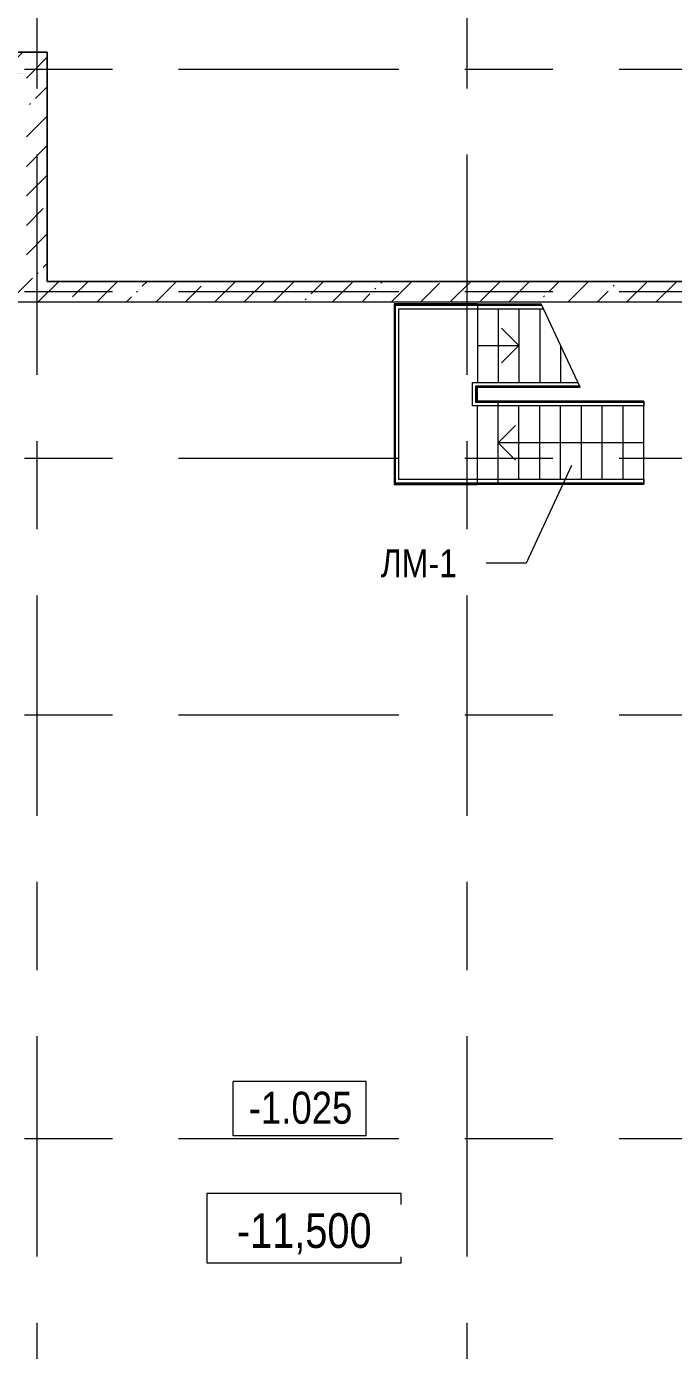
# Model space of a CAD drawing. Header units: millimetres. Extents: x 48966 to 155647, y -43515 to 30475.
# Drawn here: x 91782 to 101110, y -6733 to 12339 of the extents above; entities that cross this region are included whole.
import ezdxf

# ---------------------------------------------------------------- set-up
doc = ezdxf.new("R2010")
doc.units = ezdxf.units.MM
doc.linetypes.add('Осевые', pattern=[6350, 1270, -952.5, 3175, -952.5])
for name, color, linetype, lineweight in [('Высотные отметки', 7, 'Continuous', 9), ('Контуры', 7, 'Continuous', 9), ('Линии подступенков-1', 7, 'Continuous', 9), ('Линии свеса', 7, 'Continuous', 9), ('Марки вырезов', 7, 'Continuous', 9), ('Марки помещений', 7, 'Continuous', 9), ('Ограждение', 7, 'Continuous', 9), ('Оси-2', 7, 'Осевые', 9), ('Перекрытия', 7, 'Continuous', 9), ('Поручни', 7, 'Continuous', 9), ('Стены-1', 7, 'Continuous', 18), ('Стрелки вверх', 7, 'Continuous', 9), ('Текстовые примечания', 7, 'Continuous', 9), ('Штриховка разреза', 7, 'Continuous', 9), ('Элементы узлов-1', 7, 'Continuous', 5)]:
    doc.layers.add(name, color=color, linetype=linetype, lineweight=lineweight)
doc.styles.add('Arial Narrow', font='ARIALN.TTF', dxfattribs={"height": 500})
doc.styles.add('Arial Narrow_1', font='ARIALN.TTF', dxfattribs={"height": 400})
doc.styles.add('Arial Narrow_2', font='ARIALN.TTF', dxfattribs={"height": 460})
pattern_1 = [(45, (0, 0), (-424.264, 424.264), [600, -100, 20, -100]), (45, (0, 424), (-424.264, 424.264), [])]

# ---------------------------------------------------------------- blocks, each defined once
blk = doc.blocks.new('Ограждение - Ограждение-4846255-План -1-го этажа на отм_ -10_350')
at = {"layer": 'Поручни'}
for p, q in [((97088, 8336), (98282, 8336)), ((97088, 5749), (97088, 8336)), ((97102, 8323), (98282, 8323)), ((97102, 5762), (97102, 8323)), ((97152, 8273), (98282, 8273)), ((97152, 5812), (97152, 8273)), ((98282, 8336), (99205, 8336)), ((98282, 8323), (99211, 8323)), ((98282, 8273), (99234, 8273)), ((99214, 8317), (99205, 8336)), ((99214, 8317), (99205, 8336)), ((99234, 8273), (99211, 8323)), ((99234, 8273), (99211, 8323)), ((99234, 8273), (99211, 8323)), ((99214, 8317), (99212, 8321)), ((98282, 5749), (97088, 5749)), ((98282, 5762), (97102, 5762)), ((98282, 5812), (97152, 5812)), ((98582, 5812), (98282, 5812)), ((98582, 5762), (98282, 5762)), ((98582, 5749), (98282, 5749)), ((100682, 5812), (98582, 5812)), ((100682, 5762), (98582, 5762)), ((100682, 5749), (98582, 5749)), ((100682, 5812), (100682, 5762)), ((100682, 5768), (100682, 5764)), ((100682, 5768), (100682, 5749))]:
    blk.add_line(p, q, dxfattribs=at)
blk = doc.blocks.new('Ограждение - Ограждение-4846259-План -1-го этажа на отм_ -10_350')
at = {"layer": 'Поручни'}
for p, q in [((98212, 7212), (99729, 7212)), ((98212, 6873), (98212, 7212)), ((98262, 7162), (99752, 7162)), ((98262, 6923), (98262, 7162)), ((98275, 7149), (99758, 7149)), ((98275, 6936), (98275, 7149)), ((99752, 7162), (99729, 7212)), ((99752, 7162), (99729, 7212)), ((99752, 7162), (99729, 7212)), ((99758, 7149), (99749, 7168)), ((99758, 7149), (99749, 7168)), ((99751, 7164), (99750, 7168)), ((98582, 6873), (98212, 6873)), ((98582, 6923), (98262, 6923)), ((98582, 6936), (98275, 6936)), ((100682, 6936), (98582, 6936)), ((100682, 6923), (98582, 6923)), ((100682, 6873), (98582, 6873)), ((100682, 6936), (100682, 6917)), ((100682, 6923), (100682, 6873)), ((100682, 6921), (100682, 6917))]:
    blk.add_line(p, q, dxfattribs=at)
blk = doc.blocks.new('Марка помещения_Р - Марка помещения-4575829-План -1-го этажа на отм_ -10_350')
at = {"layer": 'Марки помещений'}
for p, q in [((-4.79375, -1.95625), (-4.79375, 1.95625)), ((4.79375, 1.95625), (-4.79375, 1.95625)), ((4.79375, -1.95625), (4.79375, 1.95625)), ((4.79375, -1.95625), (-4.79375, -1.95625))]:
    blk.add_line(p, q, dxfattribs=at)
blk = doc.blocks.new('Высотные отметки - Высотная отметка - Рамка_14мм длина-4459141-План -1-го этажа на отм_ -10_350')
at = {"layer": 'Высотные отметки'}
for p, q in [((7, 5), (-7, 5)), ((-7, 5), (-7, 0)), ((7, 0), (7, 5)), ((-7, 0), (7, 0))]:
    blk.add_line(p, q, dxfattribs=at)

msp = doc.modelspace()

# ---------------------------------------------------------------- hatches: boundary and pattern name
at = {"layer": 'Штриховка разреза'}
h = msp.add_hatch(dxfattribs=at)
h.set_pattern_fill('FP_61', color=256, style=0, pattern_type=2)
h.set_pattern_definition(pattern_1)
h.paths.add_polyline_path([(92081.6, 11667.1), (92081.6, 11967.1), (82581.6, 11967.1), (82581.6, 11667.1), (91781.6, 11667.1)], flags=0)
h = msp.add_hatch(dxfattribs=at)
h.set_pattern_fill('FP_61', color=256, style=0, pattern_type=2)
h.set_pattern_definition(pattern_1)
h.paths.add_polyline_path([(91781.6, 8667.1), (92081.6, 8667.1), (92081.6, 11667.1), (91781.6, 11667.1)], flags=0)
h = msp.add_hatch(dxfattribs=at)
h.set_pattern_fill('FP_61', color=256, style=0, pattern_type=2)
h.set_pattern_definition(pattern_1)
h.paths.add_polyline_path([(83980.5, 8367.1), (104181.6, 8367.1), (104181.6, 8667.1), (76381.6, 8667.1), (76381.6, 8367.1), (83569.4, 8367.1)], flags=0)
at = {"layer": 'Элементы узлов-1'}
msp.add_hatch(color=256, dxfattribs=at).paths.add_polyline_path([(82781.6, 8667.1), (83381.6, 11067.1), (91781.6, 11667.1), (82781.6, 11667.1), (82781.6, 8710.5)], flags=0)

# ---------------------------------------------------------------- linework, layer by layer
at = {"layer": 'Контуры'}
for p, q in [((97081.6, 8342.5), (97081.6, 5742.5)), ((98281.6, 8342.5), (97081.6, 8342.5)), ((98281.6, 8342.5), (98281.6, 7212.4)), ((98281.6, 8342.5), (99201.8, 8342.5)), ((98281.6, 7148.8), (98281.6, 7142.5)), ((98281.6, 6942.5), (98281.6, 7142.5)), ((98281.6, 7142.5), (99761.4, 7142.5)), ((98281.6, 6936.3), (98281.6, 6942.5)), ((100681.6, 6942.5), (98281.6, 6942.5)), ((98281.6, 5742.5), (98281.6, 6872.6)), ((100681.6, 5742.5), (100681.6, 6942.5)), ((97081.6, 5742.5), (98281.6, 5742.5)), ((100681.6, 5742.5), (98281.6, 5742.5))]:
    msp.add_line(p, q, dxfattribs=at)
at = {"layer": 'Линии подступенков-1'}
for p, q in [((98281.6, 8342.5), (98281.6, 7212.4)), ((98581.6, 8342.5), (98581.6, 8336.3)), ((98581.6, 8272.6), (98581.6, 7212.4)), ((98881.6, 8342.5), (98881.6, 8336.3)), ((98881.6, 8272.6), (98881.6, 7212.4)), ((99181.6, 8342.5), (99181.6, 8336.3)), ((99181.6, 8272.6), (99181.6, 7212.4)), ((99481.6, 7742.5), (99481.6, 7212.4)), ((98281.6, 7148.8), (98281.6, 7142.5)), ((98581.6, 7148.8), (98581.6, 7142.5)), ((98881.6, 7148.8), (98881.6, 7142.5)), ((99181.6, 7148.8), (99181.6, 7142.5)), ((99481.6, 7148.8), (99481.6, 7142.5)), ((98581.6, 5742.5), (98581.6, 6942.5)), ((98881.6, 6936.3), (98881.6, 6942.5)), ((98881.6, 5812.4), (98881.6, 6872.6)), ((99181.6, 6936.3), (99181.6, 6942.5)), ((99181.6, 5812.4), (99181.6, 6872.6)), ((99481.6, 6936.3), (99481.6, 6942.5)), ((99481.6, 5812.4), (99481.6, 6872.6)), ((99781.6, 6936.3), (99781.6, 6942.5)), ((99781.6, 5812.4), (99781.6, 6872.6)), ((100081.6, 6936.3), (100081.6, 6942.5)), ((100081.6, 5812.4), (100081.6, 6872.6)), ((100381.6, 6936.3), (100381.6, 6942.5)), ((100381.6, 5812.4), (100381.6, 6872.6)), ((100681.6, 5742.5), (100681.6, 6942.5)), ((98881.6, 5742.5), (98881.6, 5748.8)), ((99181.6, 5742.5), (99181.6, 5748.8)), ((99481.6, 5742.5), (99481.6, 5748.8)), ((99781.6, 5742.5), (99781.6, 5748.8)), ((100081.6, 5742.5), (100081.6, 5748.8)), ((100381.6, 5742.5), (100381.6, 5748.8))]:
    msp.add_line(p, q, dxfattribs=at)
at = {"layer": 'Линии свеса'}
for p, q in [((98581.6, 8342.5), (98581.6, 8336.3)), ((98581.6, 8272.6), (98581.6, 7212.4)), ((98881.6, 8342.5), (98881.6, 8336.3)), ((98881.6, 8272.6), (98881.6, 7212.4)), ((99181.6, 8342.5), (99181.6, 8336.3)), ((99181.6, 8272.6), (99181.6, 7212.4)), ((99481.6, 7742.5), (99481.6, 7212.4)), ((98581.6, 7148.8), (98581.6, 7142.5)), ((98881.6, 7148.8), (98881.6, 7142.5)), ((99181.6, 7148.8), (99181.6, 7142.5)), ((99481.6, 7148.8), (99481.6, 7142.5)), ((98581.6, 5742.5), (98581.6, 6942.5)), ((98881.6, 6936.3), (98881.6, 6942.5)), ((98881.6, 5812.4), (98881.6, 6872.6)), ((99181.6, 6936.3), (99181.6, 6942.5)), ((99181.6, 5812.4), (99181.6, 6872.6)), ((99481.6, 6936.3), (99481.6, 6942.5)), ((99481.6, 5812.4), (99481.6, 6872.6)), ((99781.6, 6936.3), (99781.6, 6942.5)), ((99781.6, 5812.4), (99781.6, 6872.6)), ((100081.6, 6936.3), (100081.6, 6942.5)), ((100081.6, 5812.4), (100081.6, 6872.6)), ((100381.6, 6936.3), (100381.6, 6942.5)), ((100381.6, 5812.4), (100381.6, 6872.6)), ((98881.6, 5742.5), (98881.6, 5748.8)), ((99181.6, 5742.5), (99181.6, 5748.8)), ((99481.6, 5742.5), (99481.6, 5748.8)), ((99781.6, 5742.5), (99781.6, 5748.8)), ((100081.6, 5742.5), (100081.6, 5748.8)), ((100381.6, 5742.5), (100381.6, 5748.8))]:
    msp.add_line(p, q, dxfattribs=at)
at = {"layer": 'Марки вырезов'}
msp.add_line((99761.4, 7142.5), (99201.8, 8342.5), dxfattribs=at)
at = {"layer": 'Оси-2'}
for p, q in [((91931.6, 25417.1), (91931.6, -41737.8)), ((98131.6, 25417.1), (98131.6, -41737.8)), ((150171.6, 11717.1), (50565.6, 11717.1)), ((150171.6, 8517.1), (50565.6, 8517.1)), ((150171.6, 6117.1), (50565.6, 6117.1)), ((150171.6, 2417.1), (50565.6, 2417.1)), ((150171.6, -3682.9), (50565.6, -3682.9))]:
    msp.add_line(p, q, dxfattribs=at)
at = {"layer": 'Перекрытия'}
for p, q in [((82581.6, 11967.1), (92081.6, 11967.1)), ((92081.6, 11967.1), (92081.6, 8667.1)), ((92081.6, 8667.1), (104181.6, 8667.1)), ((104181.6, 8367.1), (88931.6, 8367.1))]:
    msp.add_line(p, q, dxfattribs=at)
at = {"layer": 'Стены-1'}
for p, q in [((92081.6, 11967.1), (82581.6, 11967.1)), ((92081.6, 11667.1), (92081.6, 11967.1)), ((92081.6, 8667.1), (92081.6, 11667.1)), ((104181.6, 8667.1), (92081.6, 8667.1)), ((104181.6, 8367.1), (88931.6, 8367.1))]:
    msp.add_line(p, q, dxfattribs=at)
at = {"layer": 'Стрелки вверх'}
for p, q in [((98881.6, 7742.5), (98631.6, 7992.5)), ((98281.6, 7742.5), (98581.6, 7742.5)), ((98581.6, 7742.5), (98881.6, 7742.5)), ((98881.6, 7742.5), (98631.6, 7492.5)), ((98581.6, 6342.5), (98831.6, 6592.5)), ((98881.6, 6342.5), (98581.6, 6342.5)), ((98581.6, 6342.5), (98831.6, 6092.5)), ((99181.6, 6342.5), (98881.6, 6342.5)), ((99481.6, 6342.5), (99181.6, 6342.5)), ((99781.6, 6342.5), (99481.6, 6342.5)), ((100081.6, 6342.5), (99781.6, 6342.5)), ((100381.6, 6342.5), (100081.6, 6342.5)), ((100681.6, 6342.5), (100381.6, 6342.5))]:
    msp.add_line(p, q, dxfattribs=at)
at = {"layer": 'Текстовые примечания'}
for p, q in [((99641, 6015.8), (98984.6, 4606.5)), ((98420.3, 4606.5), (98407.6, 4606.5)), ((98984.6, 4606.5), (98420.3, 4606.5))]:
    msp.add_line(p, q, dxfattribs=at)

# ---------------------------------------------------------------- block references
at = {"layer": 'Высотные отметки', "xscale": 199.9999999999999, "yscale": 199.9999999999999, "zscale": 199.9999999999999}
msp.add_blockref('Высотные отметки - Высотная отметка - Рамка_14мм длина-4459141-План -1-го этажа на отм_ -10_350', (95781.6, -5469.3), dxfattribs=at)
at = {"layer": 'Марки помещений', "xscale": 199.9999999999999, "yscale": 199.9999999999999, "zscale": 199.9999999999999}
msp.add_blockref('Марка помещения_Р - Марка помещения-4575829-План -1-го этажа на отм_ -10_350', (95720.1, -3247.8), dxfattribs=at)
at = {"layer": 'Ограждение'}
for name in ['Ограждение - Ограждение-4846255-План -1-го этажа на отм_ -10_350', 'Ограждение - Ограждение-4846259-План -1-го этажа на отм_ -10_350']:
    msp.add_blockref(name, (0, 0), dxfattribs=at)

# ---------------------------------------------------------------- texts
at = {"layer": 'Марки помещений', "insert": (94986.2, -3006), "char_height": 460, "width": 1795.78, "attachment_point": 1, "style": 'Arial Narrow_2'}
msp.add_mtext('-1.025', dxfattribs=at)
at = {"layer": 'Текстовые примечания', "char_height": 400, "attachment_point": 1, "style": 'Arial Narrow_1'}
for s, insert, width in [('ЛМ', (96889.9, 4806.5), 833.755), ('-1', (97577.8, 4806.5), 513.08)]:
    msp.add_mtext(s, dxfattribs=dict(at, insert=insert, width=width))

# ---------------------------------------------------------------- next in the draw order: texts
at = {"layer": 'Высотные отметки', "insert": (94814.5, -4755), "char_height": 500, "width": 2321.116, "attachment_point": 1, "line_spacing_factor": 0.974696, "style": 'Arial Narrow', "bg_fill": 3, "box_fill_scale": 1.25, "bg_fill_color": 256, "bg_fill_true_color": 13158600, "bg_fill_transparency": 0}
msp.add_mtext('-11,500', dxfattribs=at)

doc.saveas('drawing.dxf')
